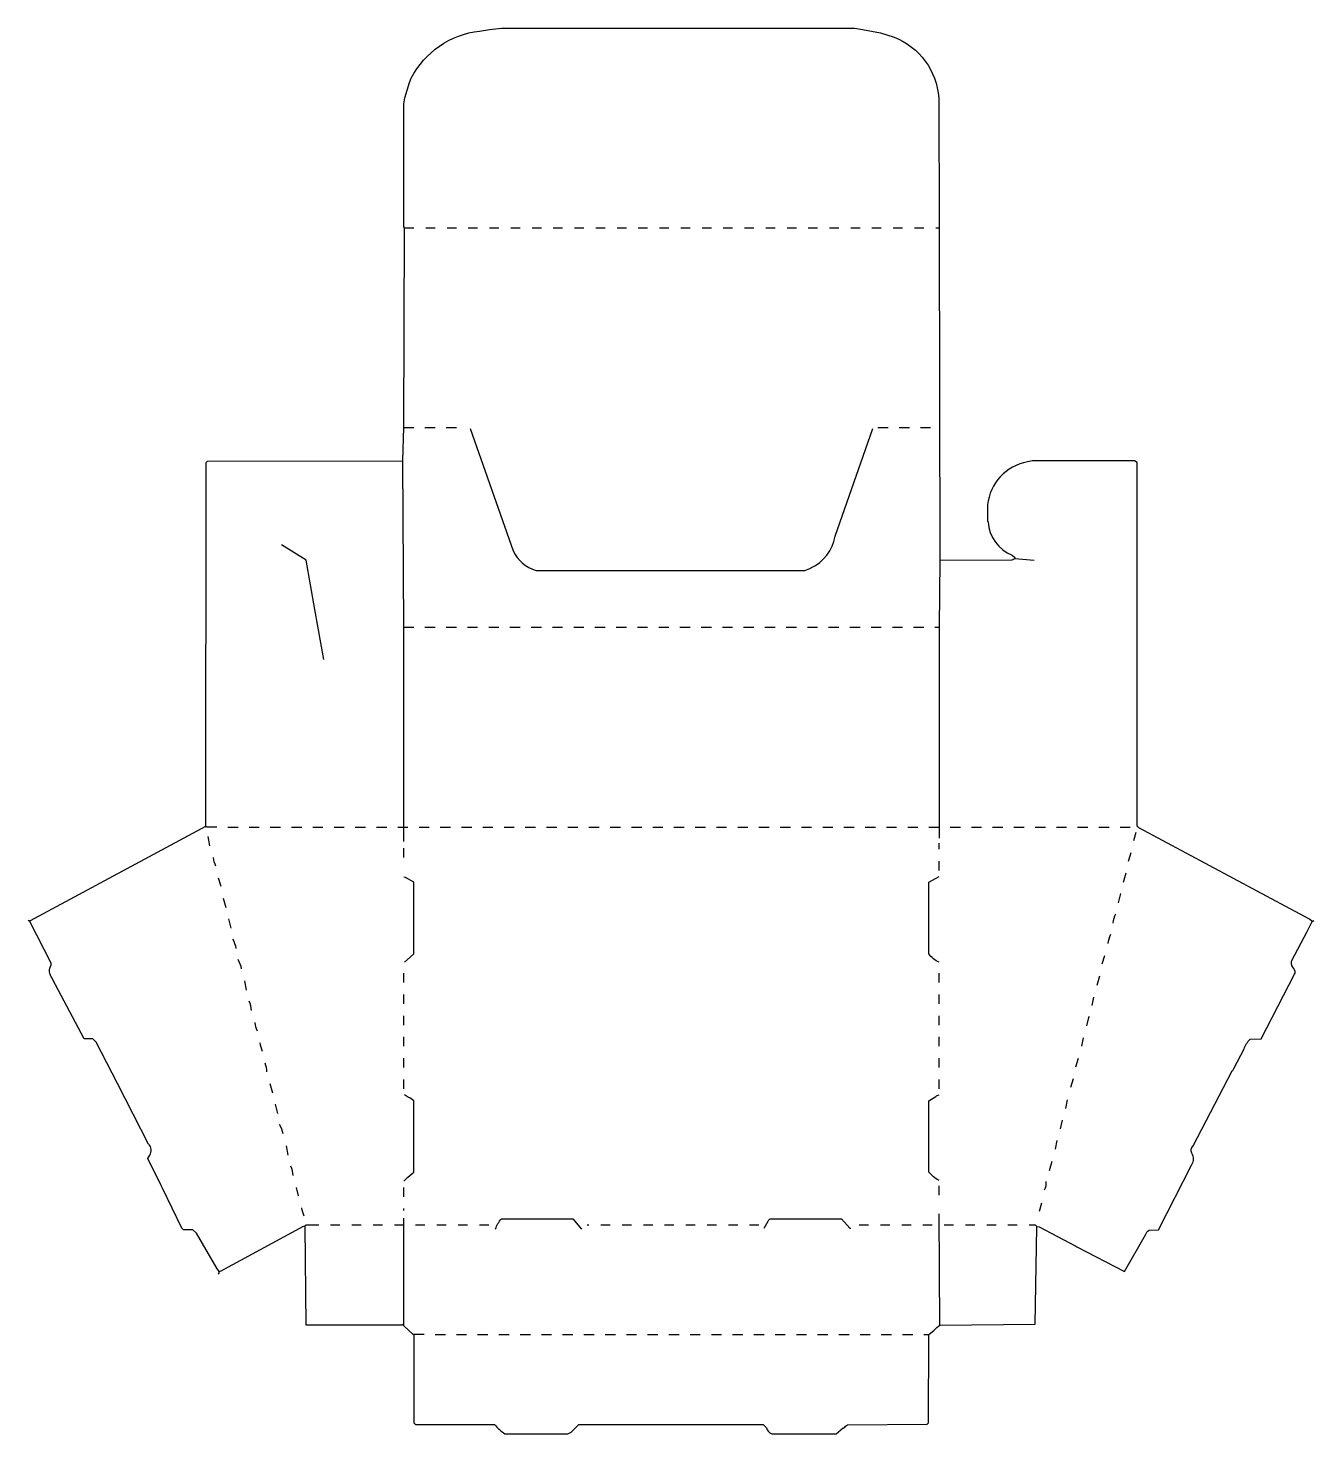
# Model space of a CAD drawing. Extents: x 77 to 1590, y 85 to 1739.
import ezdxf

# ---------------------------------------------------------------- set-up
doc = ezdxf.new("R2010")
doc.units = 0
doc.layers.get('0').update_dxf_attribs({"linetype": 'CONTINUOUS'})

msp = doc.modelspace()

# ---------------------------------------------------------------- linework, layer by layer
at = {"color": 250, "linetype": 'CONTINUOUS'}
for points in [[(519, 782), (519, 799), (519, 1034), (518, 1230), (519, 1269), (520, 1504), (519, 1505), (519, 1650), (520.42, 1656.94), (525.8, 1675.1), (527.8, 1680.1, -0.248675), (608.067568, 1735.594595), (619.94, 1737.42), (634, 1739), (1050, 1739), (1058.95122, 1737.560976), (1080.088235, 1733.352941), (1096.1, 1728.2, -0.291319), (1148.503268, 1656.996774), (1149, 1504), (1150, 1113), (1149, 1034), (1149, 799), (1149, 786)], [(597, 1268), (647.8, 1123.9, 0.225819), (675, 1101), (991, 1101), (996.9, 1103.3), (998.1, 1103.8, 0.237929), (1026.8, 1141.1), (1071, 1268)], [(1588, 688), (1584.82, 690.76), (1578.9, 693.8), (1384, 798), (1382, 800), (1382, 1228), (1379, 1230), (1259, 1230), (1253.067568, 1228.594595, 0.336313), (1206, 1178), (1206, 1159), (1206.594595, 1157.932432, 0.289901), (1235, 1119), (1238, 1116), (1238, 1115)], [(1150, 1113), (1234.994254, 1113.494119, 0.144336), (1238, 1115), (1261, 1113)], [(298, 753, -0.084895), (295, 763)], [(1149, 640, -0.159363), (1137, 650), (1137, 734), (1149, 741)], [(1354, 686, -0.100044), (1357, 697)], [(301, 273), (302, 274), (302, 276), (299.2, 280.1), (275, 321), (271, 325), (260, 325), (258, 327), (235.2, 374.1), (233.2, 378.1), (218, 409), (220.2, 412.9, 0.348882), (218.8, 425.9), (182.2, 497.1), (157, 546), (153, 550), (143, 550), (105.8, 619.9), (105.2, 621.1, -0.281707), (104, 637), (104, 639), (79, 688), (77, 689)], [(1255, 331), (1262, 331), (1264, 329), (1266.911765, 328.647059), (1309.9, 305.8), (1311.1, 305.2), (1367, 276), (1391.8, 319.1, -0.170229), (1396.037931, 324.544828), (1407, 325), (1445.8, 401.1), (1446.2, 401.9, 0.338695), (1446.2, 415.1, -0.281598), (1447.8, 424.1), (1494, 512, 0.067868), (1495.8, 515.1), (1507.8, 538.1, -0.100432), (1515.032995, 549.538071), (1528, 550), (1567.2, 625.9), (1568, 627, 0.20975), (1565.230769, 634.153846, -0.273657), (1564, 642), (1582, 676, 0.067868), (1583.8, 679.1), (1588, 688), (1590, 689)], [(322, 656, 0.076547), (318, 667)], [(340, 583, 0.100044), (337, 594)], [(347, 559, -0.084895), (344, 569)], [(353, 535, -0.084895), (350, 545)], [(358, 511, 0.07216), (356, 521)], [(519, 383), (519.9, 383.2), (524, 387), (531, 393), (531, 477), (526.1, 480.2), (524.9, 480.8, -0.085479), (520, 484)], [(1149, 383, -0.094252), (1137, 393), (1137, 477), (1145, 482, -0.120666), (1149, 484)], [(377, 438, 0.076547), (373, 449)], [(389, 389, 0.100044), (386, 400)], [(1273, 372, 0.170128), (1275, 382)], [(402, 341, -0.084895), (399, 351)], [(627, 326, -0.104434), (634, 338), (718, 338), (728, 326)], [(943, 327), (947.8, 335.1, -0.118981), (950, 338), (1034, 338), (1044, 327), (1045, 327)], [(1131, 202), (1137, 202), (1143, 207, -0.071068), (1150, 213), (1261.982149, 213.999681), (1263.8, 328.1), (1264, 329)], [(531, 202), (531, 98), (533, 96), (626, 96, 0.069559), (638, 85), (712, 85, -0.067868), (715.1, 86.8), (715.9, 87.2), (725, 96), (942, 96), (946, 92, 0.249456), (952, 85), (1028, 85), (1036, 92), (1037, 92, -0.070841), (1041.005207, 95.505318), (1134.994793, 96.494682), (1136.504807, 98.004716), (1137, 202)]]:
    msp.add_lwpolyline(points, format="xyb", dxfattribs=at)
for points in [[(520, 1504), (531, 1504)], [(545, 1504), (556, 1504)], [(570, 1504), (581, 1504)], [(595, 1504), (606, 1504)], [(620, 1504), (631, 1504)], [(645, 1504), (656, 1504)], [(670, 1504), (681, 1504)], [(695, 1504), (706, 1504)], [(720, 1504), (731, 1504)], [(745, 1504), (756, 1504)], [(770, 1504), (781, 1504)], [(795, 1504), (806, 1504)], [(820, 1504), (831, 1504)], [(845, 1504), (856, 1504)], [(870, 1504), (881, 1504)], [(895, 1504), (906, 1504)], [(920, 1504), (931, 1504)], [(945, 1504), (956, 1504)], [(970, 1504), (981, 1504)], [(995, 1504), (1006, 1504)], [(1020, 1504), (1031, 1504)], [(1045, 1504), (1056, 1504)], [(1070, 1504), (1081, 1504)], [(1095, 1504), (1106, 1504)], [(1120, 1504), (1131, 1504)], [(1145, 1504), (1149, 1504)], [(519, 1269), (531, 1269)], [(544, 1269), (556, 1269)], [(569, 1269), (581, 1269)], [(1077, 1269), (1089, 1269)], [(1102, 1269), (1114, 1269)], [(1127, 1269), (1139, 1269)], [(79, 688), (80, 689), (286, 800), (286.498832, 1227.998837), (288.002155, 1229.502174), (518, 1230)], [(425, 996), (414.405405, 1055.067568), (404, 1113), (375, 1131)], [(519, 1034), (531, 1034)], [(544, 1034), (556, 1034)], [(569, 1034), (581, 1034)], [(594, 1034), (606, 1034)], [(619, 1034), (631, 1034)], [(644, 1034), (656, 1034)], [(669, 1034), (681, 1034)], [(694, 1034), (706, 1034)], [(719, 1034), (731, 1034)], [(744, 1034), (756, 1034)], [(769, 1034), (781, 1034)], [(794, 1034), (806, 1034)], [(819, 1034), (831, 1034)], [(844, 1034), (856, 1034)], [(869, 1034), (881, 1034)], [(894, 1034), (906, 1034)], [(919, 1034), (931, 1034)], [(944, 1034), (956, 1034)], [(969, 1034), (981, 1034)], [(994, 1034), (1006, 1034)], [(1019, 1034), (1031, 1034)], [(1044, 1034), (1056, 1034)], [(1069, 1034), (1081, 1034)], [(1094, 1034), (1106, 1034)], [(1119, 1034), (1131, 1034)], [(1144, 1034), (1149, 1034)], [(299, 799), (287, 799), (286, 800)], [(312, 799), (324, 799)], [(337, 799), (349, 799)], [(362, 799), (374, 799)], [(387, 799), (399, 799)], [(412, 799), (424, 799)], [(437, 799), (449, 799)], [(462, 799), (474, 799)], [(487, 799), (499, 799)], [(512, 799), (519, 799), (524, 799)], [(537, 799), (549, 799)], [(562, 799), (574, 799)], [(587, 799), (599, 799)], [(612, 799), (624, 799)], [(637, 799), (649, 799)], [(662, 799), (674, 799)], [(687, 799), (699, 799)], [(712, 799), (724, 799)], [(737, 799), (749, 799)], [(762, 799), (774, 799)], [(787, 799), (799, 799)], [(812, 799), (824, 799)], [(837, 799), (849, 799)], [(862, 799), (874, 799)], [(887, 799), (899, 799)], [(912, 799), (924, 799)], [(937, 799), (949, 799)], [(962, 799), (974, 799)], [(987, 799), (999, 799)], [(1012, 799), (1024, 799)], [(1037, 799), (1049, 799)], [(1062, 799), (1074, 799)], [(1087, 799), (1099, 799)], [(1112, 799), (1124, 799)], [(1137, 799), (1149, 799)], [(1162, 799), (1174, 799)], [(1187, 799), (1199, 799)], [(1212, 799), (1224, 799)], [(1237, 799), (1249, 799)], [(1262, 799), (1274, 799)], [(1287, 799), (1299, 799)], [(1312, 799), (1324, 799)], [(1337, 799), (1349, 799)], [(1362, 799), (1374, 799)], [(291, 777), (289, 788)], [(1149, 773), (1149, 780)], [(1378, 783), (1381, 793)], [(519, 763), (519, 774)], [(1149, 748), (1149, 759)], [(1366, 734), (1369, 745)], [(304, 729), (301, 739)], [(520, 640), (530, 649), (531, 650), (531, 734), (520.9, 739.7), (519, 740)], [(310, 704), (307, 715)], [(1360, 710), (1363, 721)], [(316, 680), (313, 691)], [(1341, 638), (1344, 648)], [(334, 607), (332, 618)], [(519, 616), (519, 627)], [(1149, 616), (1149, 627)], [(519, 591), (519, 602)], [(1149, 591), (1149, 602)], [(1329, 589), (1331, 599)], [(519, 566), (519, 577)], [(1149, 566), (1149, 577)], [(1323, 565), (1325.352941, 574.911765), (1326, 576)], [(519, 541), (519, 552)], [(1149, 541), (1149, 552)], [(1317, 541), (1319, 551)], [(519, 516), (519, 527)], [(1149, 516), (1149, 527)], [(1310, 517), (1313, 527)], [(365, 486), (362, 497)], [(519, 491), (519, 502)], [(1149, 491), (1149, 502)], [(1304, 493), (1307, 503)], [(371, 462), (368, 473)], [(1298, 468), (1300, 478)], [(1292, 444), (1294, 454)], [(383, 413), (381, 424)], [(1286, 420), (1288, 430)], [(395, 365), (393, 375)], [(519, 364), (519, 375)], [(1149, 366), (1149, 377)], [(519, 348), (519, 350)], [(302, 276), (304.1, 276.8), (401, 329.5), (403, 329), (403, 330), (404, 331), (419, 331)], [(433, 331), (444, 331)], [(458, 331), (469, 331)], [(483, 331), (494, 331)], [(508, 331), (519, 331)], [(543, 202), (530, 202), (519, 212), (519, 214), (519, 331), (519, 339)], [(533, 331), (544, 331)], [(558, 331), (569, 331)], [(583, 331), (594, 331)], [(608, 331), (619, 331)], [(735, 331), (737, 331)], [(751, 331), (762, 331)], [(776, 331), (787, 331)], [(801, 331), (812, 331)], [(826, 331), (837, 331)], [(851, 331), (862, 331)], [(876, 331), (887, 331)], [(901, 331), (912, 331)], [(926, 331), (937, 331)], [(1055, 331), (1066, 331)], [(1080, 331), (1091, 331)], [(1105, 331), (1116, 331)], [(1130, 331), (1141, 331)], [(1150, 213), (1149, 344)], [(1155, 331), (1166, 331)], [(1180, 331), (1191, 331)], [(1205, 331), (1216, 331)], [(1230, 331), (1241, 331)], [(519, 214), (517, 213), (404, 213), (403, 329)], [(556, 202), (568, 202)], [(581, 202), (593, 202)], [(606, 202), (618, 202)], [(631, 202), (643, 202)], [(656, 202), (668, 202)], [(681, 202), (693, 202)], [(706, 202), (718, 202)], [(731, 202), (743, 202)], [(756, 202), (768, 202)], [(781, 202), (793, 202)], [(806, 202), (818, 202)], [(831, 202), (843, 202)], [(856, 202), (868, 202)], [(881, 202), (893, 202)], [(906, 202), (918, 202)], [(931, 202), (943, 202)], [(956, 202), (968, 202)], [(981, 202), (993, 202)], [(1006, 202), (1018, 202)], [(1031, 202), (1043, 202)], [(1056, 202), (1068, 202)], [(1081, 202), (1093, 202)], [(1106, 202), (1118, 202)]]:
    msp.add_lwpolyline(points, dxfattribs=at)
at = {"color": 27, "linetype": 'CONTINUOUS'}
for points in [[(1372, 759), (1375, 769)], [(1279, 395), (1282, 406)], [(1267, 347), (1270, 357)]]:
    msp.add_lwpolyline(points, dxfattribs=at)
msp.add_lwpolyline([(1348, 662, -0.100044), (1351, 673)], format="xyb", dxfattribs=at)
at = {"color": 247, "linetype": 'CONTINUOUS'}
msp.add_lwpolyline([(328, 632, 0.129625), (324, 643)], format="xyb", dxfattribs=at)
at = {"color": 197, "linetype": 'CONTINUOUS'}
msp.add_lwpolyline([(1335, 613), (1338, 624)], dxfattribs=at)

doc.saveas('drawing.dxf')
